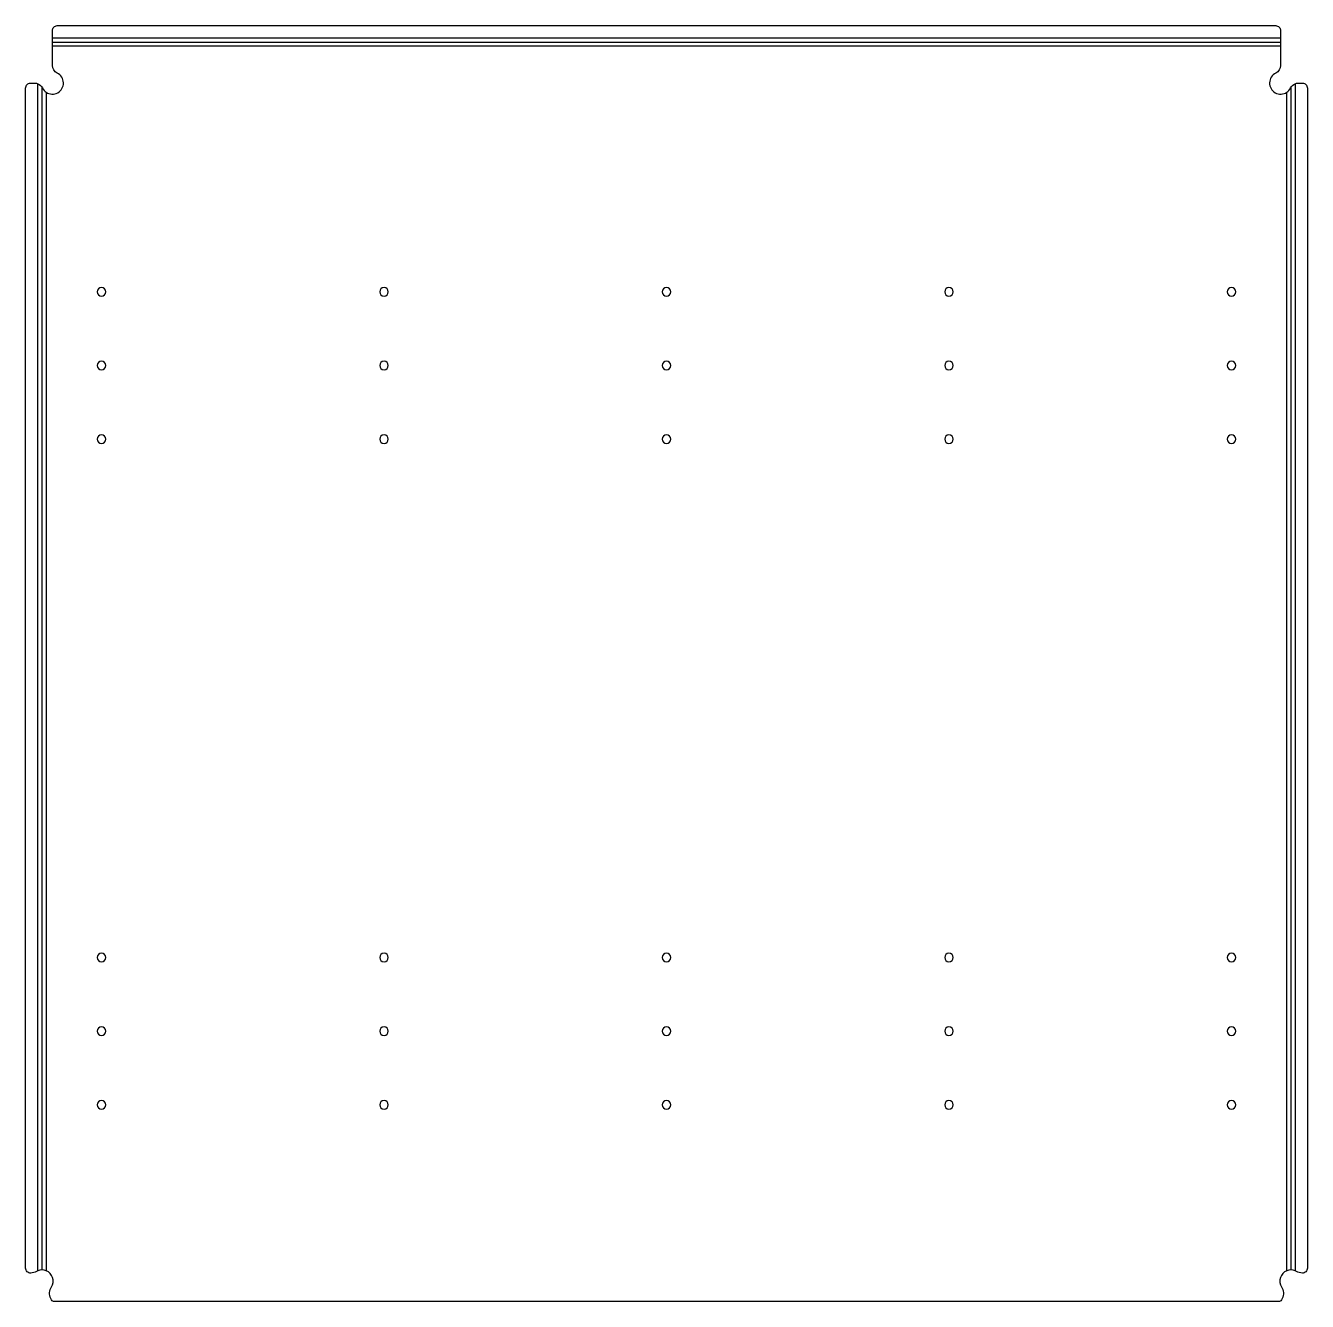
# Model space of a CAD drawing. Header units: millimetres. Extents: x -11 to 510, y 0 to 519.
import ezdxf

# ---------------------------------------------------------------- set-up
doc = ezdxf.new("R2010")
doc.units = ezdxf.units.MM

msp = doc.modelspace()

# ---------------------------------------------------------------- linework, layer by layer
at = {"layer": 'BEND'}
for p, q in [((-0.51, 512.7), (499.49, 512.7)), ((-4.7, 12.8), (-4.7, 494.31)), ((503.69, 494.31), (503.69, 12.8))]:
    msp.add_line(p, q, dxfattribs=at)
at = {"layer": 'BEND_EXTENT'}
for p, q in [((-0.51, 514.39), (499.49, 514.39)), ((499.49, 511), (-0.51, 511)), ((-6.4, 12.46), (-6.4, 495.75)), ((505.39, 495.75), (505.39, 12.46)), ((-3.01, 492.26), (-3.01, 12.46)), ((501.99, 12.46), (501.99, 492.26))]:
    msp.add_line(p, q, dxfattribs=at)
at = {"layer": 'INTERIOR_PROFILES', "extrusion": (0, 0, -1)}
for centre in [(-19.49, 411), (-134.49, 411), (-249.49, 411), (-364.49, 411), (-479.49, 411), (-19.49, 381), (-134.49, 381), (-249.49, 381), (-364.49, 381), (-479.49, 381), (-19.49, 351), (-134.49, 351), (-249.49, 351), (-364.49, 351), (-479.49, 351), (-19.49, 140), (-134.49, 140), (-249.49, 140), (-364.49, 140), (-479.49, 140), (-19.49, 110), (-134.49, 110), (-249.49, 110), (-364.49, 110), (-479.49, 110), (-19.49, 80), (-134.49, 80), (-249.49, 80), (-364.49, 80), (-479.49, 80)]:
    msp.add_circle(centre, 1.75, dxfattribs=at)
at = {"layer": 'OUTER_PROFILES'}
msp.add_lwpolyline([(499.89, 0.58, -0.291473), (498.99, 0), (0, 0, -0.291473), (-0.91, 0.58), (-1.17, 1.15, -0.253835), (-0.88, 5.91, 0.465373), (-3.01, 12.46, 0.195716), (-6.4, 12.46, 0.034828), (-6.96, 12.19, -0.126142), (-9.35, 11.51, -0.421227), (-11.4, 13.51), (-11.4, 494, -0.414214), (-9.4, 496), (-7.7, 496, -0.095489), (-6.4, 495.75, -0.18641), (-4.55, 494.03, 0.133013), (-3.01, 492.26, 1.070536), (1.46, 500.05, -0.287008), (-0.51, 503.19), (-0.51, 517.39, -0.414214), (1.49, 519.39), (497.49, 519.39, -0.414214), (499.49, 517.39), (499.49, 503.19, -0.287008), (497.53, 500.05, 1.070536), (501.99, 492.26, 0.133013), (503.54, 494.03, -0.18641), (505.39, 495.75, -0.095489), (506.69, 496), (508.39, 496, -0.414214), (510.39, 494), (510.39, 13.51, -0.421227), (508.34, 11.51, -0.126142), (505.95, 12.19, 0.034828), (505.39, 12.46, 0.195716), (501.99, 12.46, 0.465373), (499.87, 5.91, -0.253835), (500.16, 1.15)], format="xyb", close=True, dxfattribs=at)

doc.saveas('drawing.dxf')
